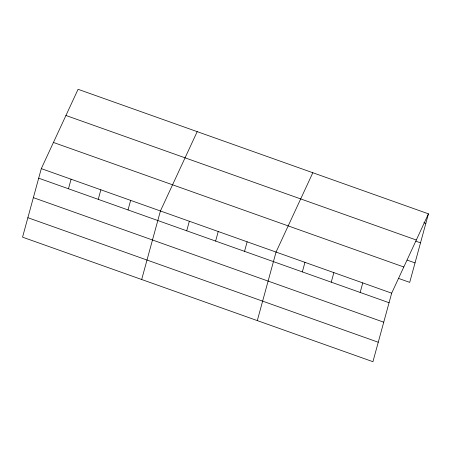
<?xml version="1.0" encoding="UTF-8"?>
<svg xmlns="http://www.w3.org/2000/svg" width="451" height="451" viewBox="0 0 451 451"><rect width="100%" height="100%" fill="white"/><g stroke="black" fill="none" stroke-linecap="round" stroke-linejoin="round"><path stroke-width="0.68" d="M41.3 168.629L22.55 237.164L372.926 361.702L391.677 293.173L428.45 213.836L78.074 89.298L41.3 168.629L391.677 293.173M68.467 188.772L71.078 179.216M98.25 199.359L100.861 189.803M128.028 209.94L130.643 200.391M141.676 279.507L160.426 210.972L197.2 131.641M186.72 230.805L189.33 221.249M215.623 241.076L218.239 231.521M244.532 251.354L247.142 241.798M257.301 320.605L276.051 252.07L312.825 172.739M302.345 271.902L304.955 262.347M331.248 282.174L333.864 272.624M360.157 292.451L362.767 282.895M428.45 213.836L409.7 282.371L398.532 278.397M423.867 222.693L425.834 223.392M65.936 115.479L416.312 240.017M415.912 241.217L420.512 242.852M407.14 260.103L415.027 262.905M53.432 142.454L403.808 266.992M38.685 178.184L389.061 302.722M33.357 197.645L383.739 322.189M27.872 217.698L378.248 342.236"/></g></svg>
